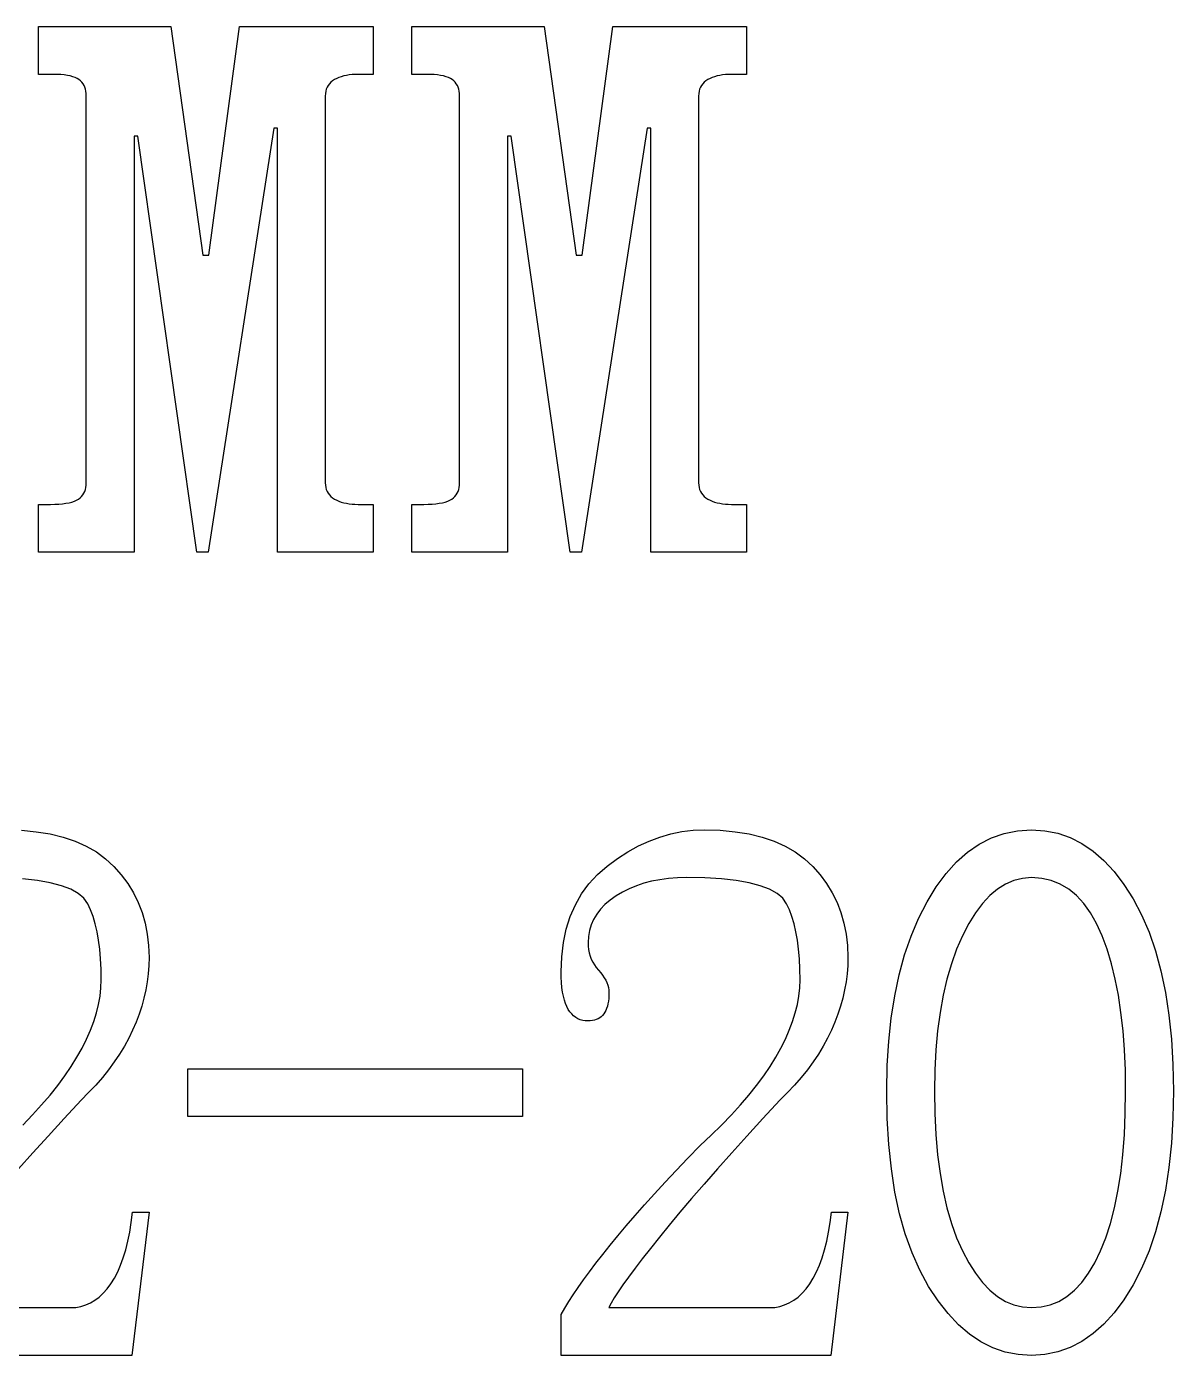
# Model space of a CAD drawing. Extents: x -210 to 210, y -160 to 160.
# Drawn here: x -154.8 to -147.3, y -139.93 to -131.23 of the extents above; entities that cross this region are included whole.
import ezdxf

# ---------------------------------------------------------------- set-up
doc = ezdxf.new("R2010")
doc.units = 0
doc.header["$MEASUREMENT"] = 0
doc.layers.get('0').update_dxf_attribs({"linetype": 'CONTINUOUS'})

msp = doc.modelspace()

# ---------------------------------------------------------------- linework, layer by layer
for points in [[(-152.845947, -134.217578), (-152.845146, -134.233389), (-152.845146, -134.233389), (-152.842891, -134.248193), (-152.842891, -134.248193), (-152.839111, -134.262051), (-152.839111, -134.262051), (-152.833877, -134.274971), (-152.833877, -134.274971), (-152.8271, -134.286895), (-152.8271, -134.286895), (-152.818779, -134.297861), (-152.818779, -134.297861), (-152.808975, -134.307881), (-152.808975, -134.307881), (-152.797686, -134.316904), (-152.797686, -134.316904), (-152.784902, -134.325), (-152.784902, -134.325), (-152.770938, -134.332178), (-152.770938, -134.332178), (-152.756152, -134.338496), (-152.756152, -134.338496), (-152.740654, -134.343994), (-152.740654, -134.343994), (-152.724355, -134.348613), (-152.724355, -134.348613), (-152.707275, -134.352412), (-152.707275, -134.352412), (-152.689395, -134.355381), (-152.689395, -134.355381), (-152.670723, -134.3575), (-152.670723, -134.3575), (-152.651309, -134.35875), (-152.651309, -134.35875), (-152.631104, -134.359199), (-152.631104, -134.359199), (-152.533457, -134.359199), (-152.533457, -134.359199), (-152.533457, -134.671689), (-152.533457, -134.671689), (-153.158457, -134.671689), (-153.158457, -134.671689), (-153.158457, -134.359199), (-153.158457, -134.359199), (-153.158457, -134.358721), (-153.158457, -134.358721), (-153.158457, -134.357363), (-153.158457, -134.357363), (-153.158457, -134.355098), (-153.158457, -134.355098), (-153.158457, -134.351943), (-153.158457, -134.351943), (-153.158457, -134.347891), (-153.158457, -134.347891), (-153.158457, -134.342891), (-153.158457, -134.342891), (-153.158457, -134.337012), (-153.158457, -134.337012), (-153.158457, -134.330215), (-153.158457, -134.330215), (-153.158457, -134.322559), (-153.158457, -134.322559), (-153.158457, -134.314014), (-153.158457, -134.314014), (-153.158457, -134.304707), (-153.158457, -134.304707), (-153.158457, -134.294609), (-153.158457, -134.294609), (-153.158457, -134.283721), (-153.158457, -134.283721), (-153.158457, -134.272051), (-153.158457, -134.272051), (-153.158457, -134.259629), (-153.158457, -134.259629), (-153.158457, -134.246396), (-153.158457, -134.246396), (-153.158457, -134.232383), (-153.158457, -134.232383), (-153.158457, -134.217578), (-153.158457, -134.217578), (-153.158457, -131.898252), (-153.158457, -131.898252), (-153.182861, -131.898252), (-153.182861, -131.898252), (-153.612559, -134.671689), (-153.612559, -134.671689), (-153.685791, -134.671689), (-153.685791, -134.671689), (-154.071523, -131.951943), (-154.071523, -131.951943), (-154.095947, -131.951943), (-154.095947, -131.951943), (-154.095947, -134.217578), (-154.095947, -134.217578), (-154.095947, -134.232383), (-154.095947, -134.232383), (-154.095947, -134.246396), (-154.095947, -134.246396), (-154.095947, -134.259629), (-154.095947, -134.259629), (-154.095947, -134.272051), (-154.095947, -134.272051), (-154.095947, -134.283721), (-154.095947, -134.283721), (-154.095947, -134.294609), (-154.095947, -134.294609), (-154.095947, -134.304707), (-154.095947, -134.304707), (-154.095947, -134.314014), (-154.095947, -134.314014), (-154.095947, -134.322559), (-154.095947, -134.322559), (-154.095947, -134.330215), (-154.095947, -134.330215), (-154.095947, -134.337012), (-154.095947, -134.337012), (-154.095947, -134.342891), (-154.095947, -134.342891), (-154.095947, -134.347891), (-154.095947, -134.347891), (-154.095947, -134.351943), (-154.095947, -134.351943), (-154.095947, -134.355098), (-154.095947, -134.355098), (-154.095947, -134.357363), (-154.095947, -134.357363), (-154.095947, -134.358721), (-154.095947, -134.358721), (-154.095947, -134.359199), (-154.095947, -134.359199), (-154.095947, -134.671689), (-154.095947, -134.671689), (-154.720947, -134.671689), (-154.720947, -134.671689), (-154.720947, -134.359199), (-154.720947, -134.359199), (-154.642822, -134.359199), (-154.642822, -134.359199), (-154.614492, -134.35875), (-154.614492, -134.35875), (-154.588193, -134.3575), (-154.588193, -134.3575), (-154.563848, -134.355381), (-154.563848, -134.355381), (-154.541504, -134.352412), (-154.541504, -134.352412), (-154.521201, -134.348613), (-154.521201, -134.348613), (-154.502813, -134.343994), (-154.502813, -134.343994), (-154.486436, -134.338496), (-154.486436, -134.338496), (-154.472051, -134.332178), (-154.472051, -134.332178), (-154.459717, -134.325), (-154.459717, -134.325), (-154.448926, -134.316904), (-154.448926, -134.316904), (-154.439453, -134.307881), (-154.439453, -134.307881), (-154.431221, -134.297861), (-154.431221, -134.297861), (-154.424248, -134.286895), (-154.424248, -134.286895), (-154.418574, -134.274971), (-154.418574, -134.274971), (-154.414121, -134.262051), (-154.414121, -134.262051), (-154.410947, -134.248193), (-154.410947, -134.248193), (-154.409063, -134.233389), (-154.409063, -134.233389), (-154.408457, -134.217578), (-154.408457, -134.217578), (-154.408457, -131.688281), (-154.408457, -131.688281), (-154.409004, -131.67249), (-154.409004, -131.67249), (-154.41082, -131.657646), (-154.41082, -131.657646), (-154.413809, -131.643789), (-154.413809, -131.643789), (-154.418096, -131.630879), (-154.418096, -131.630879), (-154.423447, -131.618945), (-154.423447, -131.618945), (-154.430117, -131.607979), (-154.430117, -131.607979), (-154.437988, -131.597979), (-154.437988, -131.597979), (-154.447002, -131.588926), (-154.447002, -131.588926), (-154.457285, -131.580859), (-154.457285, -131.580859), (-154.468936, -131.573682), (-154.468936, -131.573682), (-154.482305, -131.567363), (-154.482305, -131.567363), (-154.497383, -131.561865), (-154.497383, -131.561865), (-154.51415, -131.557227), (-154.51415, -131.557227), (-154.532598, -131.553428), (-154.532598, -131.553428), (-154.552744, -131.550488), (-154.552744, -131.550488), (-154.5746, -131.548359), (-154.5746, -131.548359), (-154.598008, -131.54709), (-154.598008, -131.54709), (-154.623301, -131.546689), (-154.623301, -131.546689), (-154.720947, -131.546689), (-154.720947, -131.546689), (-154.720947, -131.23418), (-154.720947, -131.23418), (-153.856699, -131.23418), (-153.856699, -131.23418), (-153.646738, -132.728311), (-153.646738, -132.728311), (-153.607686, -132.728311), (-153.607686, -132.728311), (-153.40748, -131.23418), (-153.40748, -131.23418), (-152.533457, -131.23418), (-152.533457, -131.23418), (-152.533457, -131.546689), (-152.533457, -131.546689), (-152.631104, -131.546689), (-152.631104, -131.546689), (-152.651309, -131.54709), (-152.651309, -131.54709), (-152.670723, -131.548359), (-152.670723, -131.548359), (-152.689395, -131.550488), (-152.689395, -131.550488), (-152.707275, -131.553428), (-152.707275, -131.553428), (-152.724355, -131.557227), (-152.724355, -131.557227), (-152.740654, -131.561865), (-152.740654, -131.561865), (-152.756152, -131.567363), (-152.756152, -131.567363), (-152.770938, -131.573682), (-152.770938, -131.573682), (-152.784902, -131.580859), (-152.784902, -131.580859), (-152.797686, -131.588926), (-152.797686, -131.588926), (-152.808975, -131.597979), (-152.808975, -131.597979), (-152.818779, -131.607979), (-152.818779, -131.607979), (-152.8271, -131.618945), (-152.8271, -131.618945), (-152.833877, -131.630879), (-152.833877, -131.630879), (-152.839111, -131.643789), (-152.839111, -131.643789), (-152.842891, -131.657646), (-152.842891, -131.657646), (-152.845146, -131.67249), (-152.845146, -131.67249), (-152.845947, -131.688281), (-152.845947, -131.688281), (-152.845947, -134.217578)], [(-150.404395, -134.217578), (-150.403691, -134.233389), (-150.403691, -134.233389), (-150.401387, -134.248193), (-150.401387, -134.248193), (-150.397646, -134.262051), (-150.397646, -134.262051), (-150.392324, -134.274971), (-150.392324, -134.274971), (-150.385557, -134.286895), (-150.385557, -134.286895), (-150.377314, -134.297861), (-150.377314, -134.297861), (-150.36748, -134.307881), (-150.36748, -134.307881), (-150.356201, -134.316904), (-150.356201, -134.316904), (-150.343369, -134.325), (-150.343369, -134.325), (-150.329395, -134.332178), (-150.329395, -134.332178), (-150.314707, -134.338496), (-150.314707, -134.338496), (-150.299209, -134.343994), (-150.299209, -134.343994), (-150.282813, -134.348613), (-150.282813, -134.348613), (-150.265752, -134.352412), (-150.265752, -134.352412), (-150.247949, -134.355381), (-150.247949, -134.355381), (-150.229248, -134.3575), (-150.229248, -134.3575), (-150.209785, -134.35875), (-150.209785, -134.35875), (-150.189561, -134.359199), (-150.189561, -134.359199), (-150.091904, -134.359199), (-150.091904, -134.359199), (-150.091904, -134.671689), (-150.091904, -134.671689), (-150.716904, -134.671689), (-150.716904, -134.671689), (-150.716904, -134.359199), (-150.716904, -134.359199), (-150.716904, -134.358721), (-150.716904, -134.358721), (-150.716904, -134.357363), (-150.716904, -134.357363), (-150.716904, -134.355098), (-150.716904, -134.355098), (-150.716904, -134.351943), (-150.716904, -134.351943), (-150.716904, -134.347891), (-150.716904, -134.347891), (-150.716904, -134.342891), (-150.716904, -134.342891), (-150.716904, -134.337012), (-150.716904, -134.337012), (-150.716904, -134.330215), (-150.716904, -134.330215), (-150.716904, -134.322559), (-150.716904, -134.322559), (-150.716904, -134.314014), (-150.716904, -134.314014), (-150.716904, -134.304707), (-150.716904, -134.304707), (-150.716904, -134.294609), (-150.716904, -134.294609), (-150.716904, -134.283721), (-150.716904, -134.283721), (-150.716904, -134.272051), (-150.716904, -134.272051), (-150.716904, -134.259629), (-150.716904, -134.259629), (-150.716904, -134.246396), (-150.716904, -134.246396), (-150.716904, -134.232383), (-150.716904, -134.232383), (-150.716904, -134.217578), (-150.716904, -134.217578), (-150.716904, -131.898252), (-150.716904, -131.898252), (-150.741328, -131.898252), (-150.741328, -131.898252), (-151.171016, -134.671689), (-151.171016, -134.671689), (-151.244248, -134.671689), (-151.244248, -134.671689), (-151.63, -131.951943), (-151.63, -131.951943), (-151.654404, -131.951943), (-151.654404, -131.951943), (-151.654404, -134.217578), (-151.654404, -134.217578), (-151.654404, -134.232383), (-151.654404, -134.232383), (-151.654404, -134.246396), (-151.654404, -134.246396), (-151.654404, -134.259629), (-151.654404, -134.259629), (-151.654404, -134.272051), (-151.654404, -134.272051), (-151.654404, -134.283721), (-151.654404, -134.283721), (-151.654404, -134.294609), (-151.654404, -134.294609), (-151.654404, -134.304707), (-151.654404, -134.304707), (-151.654404, -134.314014), (-151.654404, -134.314014), (-151.654404, -134.322559), (-151.654404, -134.322559), (-151.654404, -134.330215), (-151.654404, -134.330215), (-151.654404, -134.337012), (-151.654404, -134.337012), (-151.654404, -134.342891), (-151.654404, -134.342891), (-151.654404, -134.347891), (-151.654404, -134.347891), (-151.654404, -134.351943), (-151.654404, -134.351943), (-151.654404, -134.355098), (-151.654404, -134.355098), (-151.654404, -134.357363), (-151.654404, -134.357363), (-151.654404, -134.358721), (-151.654404, -134.358721), (-151.654404, -134.359199), (-151.654404, -134.359199), (-151.654404, -134.671689), (-151.654404, -134.671689), (-152.279404, -134.671689), (-152.279404, -134.671689), (-152.279404, -134.359199), (-152.279404, -134.359199), (-152.201279, -134.359199), (-152.201279, -134.359199), (-152.172979, -134.35875), (-152.172979, -134.35875), (-152.14668, -134.3575), (-152.14668, -134.3575), (-152.122305, -134.355381), (-152.122305, -134.355381), (-152.100029, -134.352412), (-152.100029, -134.352412), (-152.079658, -134.348613), (-152.079658, -134.348613), (-152.061279, -134.343994), (-152.061279, -134.343994), (-152.044922, -134.338496), (-152.044922, -134.338496), (-152.030586, -134.332178), (-152.030586, -134.332178), (-152.018193, -134.325), (-152.018193, -134.325), (-152.007441, -134.316904), (-152.007441, -134.316904), (-151.997939, -134.307881), (-151.997939, -134.307881), (-151.989688, -134.297861), (-151.989688, -134.297861), (-151.982725, -134.286895), (-151.982725, -134.286895), (-151.977051, -134.274971), (-151.977051, -134.274971), (-151.972607, -134.262051), (-151.972607, -134.262051), (-151.969492, -134.248193), (-151.969492, -134.248193), (-151.967529, -134.233389), (-151.967529, -134.233389), (-151.966904, -134.217578), (-151.966904, -134.217578), (-151.966904, -131.688281), (-151.966904, -131.688281), (-151.967529, -131.67249), (-151.967529, -131.67249), (-151.969355, -131.657646), (-151.969355, -131.657646), (-151.972354, -131.643789), (-151.972354, -131.643789), (-151.976553, -131.630879), (-151.976553, -131.630879), (-151.981992, -131.618945), (-151.981992, -131.618945), (-151.988652, -131.607979), (-151.988652, -131.607979), (-151.996475, -131.597979), (-151.996475, -131.597979), (-152.005498, -131.588926), (-152.005498, -131.588926), (-152.015742, -131.580859), (-152.015742, -131.580859), (-152.027471, -131.573682), (-152.027471, -131.573682), (-152.04082, -131.567363), (-152.04082, -131.567363), (-152.055908, -131.561865), (-152.055908, -131.561865), (-152.072637, -131.557227), (-152.072637, -131.557227), (-152.091055, -131.553428), (-152.091055, -131.553428), (-152.111221, -131.550488), (-152.111221, -131.550488), (-152.133066, -131.548359), (-152.133066, -131.548359), (-152.156543, -131.54709), (-152.156543, -131.54709), (-152.181748, -131.546689), (-152.181748, -131.546689), (-152.279404, -131.546689), (-152.279404, -131.546689), (-152.279404, -131.23418), (-152.279404, -131.23418), (-151.415156, -131.23418), (-151.415156, -131.23418), (-151.205195, -132.728311), (-151.205195, -132.728311), (-151.166123, -132.728311), (-151.166123, -132.728311), (-150.965947, -131.23418), (-150.965947, -131.23418), (-150.091904, -131.23418), (-150.091904, -131.23418), (-150.091904, -131.546689), (-150.091904, -131.546689), (-150.189561, -131.546689), (-150.189561, -131.546689), (-150.209785, -131.54709), (-150.209785, -131.54709), (-150.229248, -131.548359), (-150.229248, -131.548359), (-150.247949, -131.550488), (-150.247949, -131.550488), (-150.265752, -131.553428), (-150.265752, -131.553428), (-150.282813, -131.557227), (-150.282813, -131.557227), (-150.299209, -131.561865), (-150.299209, -131.561865), (-150.314707, -131.567363), (-150.314707, -131.567363), (-150.329395, -131.573682), (-150.329395, -131.573682), (-150.343369, -131.580859), (-150.343369, -131.580859), (-150.356201, -131.588926), (-150.356201, -131.588926), (-150.36748, -131.597979), (-150.36748, -131.597979), (-150.377314, -131.607979), (-150.377314, -131.607979), (-150.385557, -131.618945), (-150.385557, -131.618945), (-150.392324, -131.630879), (-150.392324, -131.630879), (-150.397646, -131.643789), (-150.397646, -131.643789), (-150.401387, -131.657646), (-150.401387, -131.657646), (-150.403691, -131.67249), (-150.403691, -131.67249), (-150.404395, -131.688281), (-150.404395, -131.688281), (-150.404395, -134.217578)], [(-154.832588, -136.491104), (-154.735479, -136.49999), (-154.735479, -136.49999), (-154.644521, -136.514756), (-154.644521, -136.514756), (-154.559688, -136.535439), (-154.559688, -136.535439), (-154.481006, -136.562002), (-154.481006, -136.562002), (-154.408496, -136.594502), (-154.408496, -136.594502), (-154.342178, -136.6329), (-154.342178, -136.6329), (-154.281914, -136.677217), (-154.281914, -136.677217), (-154.227852, -136.727441), (-154.227852, -136.727441), (-154.179688, -136.782051), (-154.179688, -136.782051), (-154.137197, -136.839551), (-154.137197, -136.839551), (-154.100342, -136.89998), (-154.100342, -136.89998), (-154.069219, -136.963262), (-154.069219, -136.963262), (-154.043701, -137.029443), (-154.043701, -137.029443), (-154.023887, -137.098525), (-154.023887, -137.098525), (-154.009697, -137.170498), (-154.009697, -137.170498), (-154.001221, -137.245361), (-154.001221, -137.245361), (-153.99835, -137.323145), (-153.99835, -137.323145), (-153.999697, -137.37626), (-153.999697, -137.37626), (-154.003652, -137.429355), (-154.003652, -137.429355), (-154.010254, -137.482363), (-154.010254, -137.482363), (-154.01959, -137.535322), (-154.01959, -137.535322), (-154.031504, -137.588232), (-154.031504, -137.588232), (-154.046074, -137.641055), (-154.046074, -137.641055), (-154.063359, -137.693848), (-154.063359, -137.693848), (-154.083252, -137.746553), (-154.083252, -137.746553), (-154.105752, -137.799199), (-154.105752, -137.799199), (-154.131143, -137.851621), (-154.131143, -137.851621), (-154.159541, -137.903613), (-154.159541, -137.903613), (-154.190908, -137.955186), (-154.190908, -137.955186), (-154.225352, -138.006348), (-154.225352, -138.006348), (-154.262813, -138.057051), (-154.262813, -138.057051), (-154.303223, -138.107363), (-154.303223, -138.107363), (-154.346738, -138.157246), (-154.346738, -138.157246), (-154.393193, -138.206719), (-154.393193, -138.206719), (-154.442686, -138.255742), (-154.442686, -138.255742), (-154.55373, -138.375801), (-154.55373, -138.375801), (-154.658887, -138.490723), (-154.658887, -138.490723), (-154.758184, -138.600518), (-154.758184, -138.600518), (-154.851611, -138.705195)], [(-149.740352, -137.469619), (-149.741455, -137.398857), (-149.741455, -137.398857), (-149.744688, -137.331934), (-149.744688, -137.331934), (-149.750117, -137.268887), (-149.750117, -137.268887), (-149.757686, -137.209688), (-149.757686, -137.209688), (-149.767471, -137.154355), (-149.767471, -137.154355), (-149.779395, -137.102861), (-149.779395, -137.102861), (-149.793506, -137.055234), (-149.793506, -137.055234), (-149.809805, -137.011484), (-149.809805, -137.011484), (-149.828252, -136.971582), (-149.828252, -136.971582), (-149.853711, -136.935693), (-149.853711, -136.935693), (-149.890918, -136.904043), (-149.890918, -136.904043), (-149.94, -136.876611), (-149.94, -136.876611), (-150.000859, -136.853428), (-150.000859, -136.853428), (-150.073604, -136.834414), (-150.073604, -136.834414), (-150.158105, -136.819648), (-150.158105, -136.819648), (-150.254443, -136.809092), (-150.254443, -136.809092), (-150.362549, -136.802773), (-150.362549, -136.802773), (-150.48252, -136.800674), (-150.48252, -136.800674), (-150.543213, -136.802148), (-150.543213, -136.802148), (-150.601563, -136.806582), (-150.601563, -136.806582), (-150.657471, -136.813984), (-150.657471, -136.813984), (-150.711123, -136.824307), (-150.711123, -136.824307), (-150.762393, -136.837598), (-150.762393, -136.837598), (-150.811289, -136.853818), (-150.811289, -136.853818), (-150.8579, -136.873047), (-150.8579, -136.873047), (-150.902109, -136.895195), (-150.902109, -136.895195), (-150.943984, -136.920303), (-150.943984, -136.920303), (-150.982422, -136.947695), (-150.982422, -136.947695), (-151.016299, -136.976699), (-151.016299, -136.976699), (-151.045654, -137.007383), (-151.045654, -137.007383), (-151.070566, -137.039648), (-151.070566, -137.039648), (-151.090879, -137.073564), (-151.090879, -137.073564), (-151.106689, -137.109102), (-151.106689, -137.109102), (-151.118057, -137.14626), (-151.118057, -137.14626), (-151.124805, -137.185068), (-151.124805, -137.185068), (-151.127051, -137.225498), (-151.127051, -137.225498), (-151.126221, -137.248916), (-151.126221, -137.248916), (-151.123643, -137.271523), (-151.123643, -137.271523), (-151.119512, -137.293281), (-151.119512, -137.293281), (-151.113584, -137.314199), (-151.113584, -137.314199), (-151.105957, -137.334287), (-151.105957, -137.334287), (-151.096689, -137.353506), (-151.096689, -137.353506), (-151.085693, -137.371885), (-151.085693, -137.371885), (-151.073057, -137.389434), (-151.073057, -137.389434), (-151.058721, -137.406143), (-151.058721, -137.406143), (-151.044385, -137.422412), (-151.044385, -137.422412), (-151.031729, -137.438682), (-151.031729, -137.438682), (-151.020752, -137.45499), (-151.020752, -137.45499), (-151.011484, -137.47124), (-151.011484, -137.47124), (-151.003848, -137.48752), (-151.003848, -137.48752), (-150.997939, -137.503799), (-150.997939, -137.503799), (-150.993721, -137.520078), (-150.993721, -137.520078), (-150.991221, -137.536348), (-150.991221, -137.536348), (-150.990352, -137.552617), (-150.990352, -137.552617), (-150.990781, -137.572646), (-150.990781, -137.572646), (-150.99207, -137.591553), (-150.99207, -137.591553), (-150.994141, -137.609307), (-150.994141, -137.609307), (-150.997061, -137.625918), (-150.997061, -137.625918), (-151.000918, -137.641387), (-151.000918, -137.641387), (-151.005566, -137.655703), (-151.005566, -137.655703), (-151.011045, -137.668896), (-151.011045, -137.668896), (-151.017324, -137.680898), (-151.017324, -137.680898), (-151.024521, -137.691777), (-151.024521, -137.691777), (-151.03252, -137.701523), (-151.03252, -137.701523), (-151.041387, -137.710107), (-151.041387, -137.710107), (-151.051152, -137.717559), (-151.051152, -137.717559), (-151.061641, -137.723848), (-151.061641, -137.723848), (-151.073057, -137.729004), (-151.073057, -137.729004), (-151.085313, -137.733008), (-151.085313, -137.733008), (-151.098389, -137.735859), (-151.098389, -137.735859), (-151.112305, -137.737598), (-151.112305, -137.737598), (-151.127051, -137.738184), (-151.127051, -137.738184), (-151.145088, -137.737246), (-151.145088, -137.737246), (-151.162178, -137.734443), (-151.162178, -137.734443), (-151.17835, -137.729766), (-151.17835, -137.729766), (-151.193604, -137.723223), (-151.193604, -137.723223), (-151.207998, -137.714814), (-151.207998, -137.714814), (-151.221436, -137.704521), (-151.221436, -137.704521), (-151.234004, -137.692373), (-151.234004, -137.692373), (-151.245713, -137.678389), (-151.245713, -137.678389), (-151.256484, -137.66248), (-151.256484, -137.66248), (-151.26625, -137.644512), (-151.26625, -137.644512), (-151.274785, -137.624141), (-151.274785, -137.624141), (-151.282217, -137.601445), (-151.282217, -137.601445), (-151.288584, -137.576396), (-151.288584, -137.576396), (-151.293691, -137.549014), (-151.293691, -137.549014), (-151.297734, -137.519258), (-151.297734, -137.519258), (-151.300518, -137.487139), (-151.300518, -137.487139), (-151.302246, -137.452695), (-151.302246, -137.452695), (-151.302842, -137.415898), (-151.302842, -137.415898), (-151.299121, -137.317686), (-151.299121, -137.317686), (-151.288018, -137.224805), (-151.288018, -137.224805), (-151.269482, -137.137305), (-151.269482, -137.137305), (-151.243525, -137.055176), (-151.243525, -137.055176), (-151.210205, -136.978398), (-151.210205, -136.978398), (-151.169375, -136.907012), (-151.169375, -136.907012), (-151.121211, -136.840986), (-151.121211, -136.840986), (-151.065547, -136.780303), (-151.065547, -136.780303), (-151.002559, -136.72499), (-151.002559, -136.72499), (-150.935371, -136.675303), (-150.935371, -136.675303), (-150.867314, -136.631445), (-150.867314, -136.631445), (-150.798271, -136.593398), (-150.798271, -136.593398), (-150.728408, -136.56126), (-150.728408, -136.56126), (-150.657598, -136.534941), (-150.657598, -136.534941), (-150.585879, -136.514482), (-150.585879, -136.514482), (-150.513311, -136.499863), (-150.513311, -136.499863), (-150.439756, -136.491104), (-150.439756, -136.491104), (-150.365352, -136.488184), (-150.365352, -136.488184), (-150.2621, -136.491104), (-150.2621, -136.491104), (-150.16499, -136.49999), (-150.16499, -136.49999), (-150.073975, -136.514756), (-150.073975, -136.514756), (-149.989199, -136.535439), (-149.989199, -136.535439), (-149.910527, -136.562002), (-149.910527, -136.562002), (-149.837998, -136.594502), (-149.837998, -136.594502), (-149.771602, -136.6329), (-149.771602, -136.6329), (-149.711416, -136.677217), (-149.711416, -136.677217), (-149.657354, -136.727441), (-149.657354, -136.727441), (-149.609189, -136.782051), (-149.609189, -136.782051), (-149.56665, -136.839551), (-149.56665, -136.839551), (-149.529844, -136.89998), (-149.529844, -136.89998), (-149.498652, -136.963262), (-149.498652, -136.963262), (-149.473203, -137.029443), (-149.473203, -137.029443), (-149.453389, -137.098525), (-149.453389, -137.098525), (-149.439199, -137.170498), (-149.439199, -137.170498), (-149.430645, -137.245361), (-149.430645, -137.245361), (-149.427842, -137.323145), (-149.427842, -137.323145), (-149.429199, -137.37626), (-149.429199, -137.37626), (-149.433154, -137.429355), (-149.433154, -137.429355), (-149.439824, -137.482363), (-149.439824, -137.482363), (-149.449092, -137.535322), (-149.449092, -137.535322), (-149.461006, -137.588232), (-149.461006, -137.588232), (-149.475605, -137.641055), (-149.475605, -137.641055), (-149.492803, -137.693848), (-149.492803, -137.693848), (-149.512695, -137.746553), (-149.512695, -137.746553), (-149.535283, -137.799199), (-149.535283, -137.799199), (-149.560645, -137.851621), (-149.560645, -137.851621), (-149.589043, -137.903613), (-149.589043, -137.903613), (-149.620488, -137.955186), (-149.620488, -137.955186), (-149.654893, -138.006348), (-149.654893, -138.006348), (-149.692324, -138.057051), (-149.692324, -138.057051), (-149.732803, -138.107363), (-149.732803, -138.107363), (-149.77625, -138.157246), (-149.77625, -138.157246), (-149.822695, -138.206719), (-149.822695, -138.206719), (-149.872188, -138.255742), (-149.872188, -138.255742), (-149.983223, -138.375801), (-149.983223, -138.375801), (-150.088389, -138.490723), (-150.088389, -138.490723), (-150.187686, -138.600518), (-150.187686, -138.600518), (-150.281113, -138.705195), (-150.281113, -138.705195), (-150.36877, -138.804766), (-150.36877, -138.804766), (-150.450557, -138.899209), (-150.450557, -138.899209), (-150.526494, -138.988496), (-150.526494, -138.988496), (-150.596563, -139.072686), (-150.596563, -139.072686), (-150.660752, -139.151748), (-150.660752, -139.151748), (-150.719355, -139.225439), (-150.719355, -139.225439), (-150.772393, -139.293506), (-150.772393, -139.293506), (-150.82002, -139.356016), (-150.82002, -139.356016), (-150.862109, -139.412891), (-150.862109, -139.412891), (-150.89874, -139.46415), (-150.89874, -139.46415), (-150.929883, -139.509824), (-150.929883, -139.509824), (-150.955498, -139.549863), (-150.955498, -139.549863), (-150.975703, -139.584316), (-150.975703, -139.584316), (-150.990352, -139.613184), (-150.990352, -139.613184), (-149.940547, -139.613184), (-149.940547, -139.613184), (-149.906445, -139.61124), (-149.906445, -139.61124), (-149.873525, -139.605449), (-149.873525, -139.605449), (-149.841797, -139.595811), (-149.841797, -139.595811), (-149.811279, -139.582305), (-149.811279, -139.582305), (-149.781982, -139.564951), (-149.781982, -139.564951), (-149.753896, -139.54374), (-149.753896, -139.54374), (-149.727051, -139.518652), (-149.727051, -139.518652), (-149.701357, -139.489727), (-149.701357, -139.489727), (-149.676875, -139.456914), (-149.676875, -139.456914), (-149.653926, -139.420283), (-149.653926, -139.420283), (-149.632754, -139.379756), (-149.632754, -139.379756), (-149.613398, -139.335391), (-149.613398, -139.335391), (-149.595811, -139.287178), (-149.595811, -139.287178), (-149.580137, -139.235078), (-149.580137, -139.235078), (-149.566143, -139.179141), (-149.566143, -139.179141), (-149.554072, -139.119355), (-149.554072, -139.119355), (-149.54376, -139.055684), (-149.54376, -139.055684), (-149.535283, -138.988184), (-149.535283, -138.988184), (-149.427842, -138.988184), (-149.427842, -138.988184), (-149.540156, -139.925674), (-149.540156, -139.925674), (-151.302842, -139.925674), (-151.302842, -139.925674), (-151.302842, -139.657129), (-151.302842, -139.657129), (-151.2796, -139.616816), (-151.2796, -139.616816), (-151.253301, -139.574053), (-151.253301, -139.574053), (-151.223887, -139.528809), (-151.223887, -139.528809), (-151.191475, -139.481094), (-151.191475, -139.481094), (-151.155879, -139.430898), (-151.155879, -139.430898), (-151.117314, -139.378252), (-151.117314, -139.378252), (-151.075615, -139.323115), (-151.075615, -139.323115), (-151.030879, -139.265518), (-151.030879, -139.265518), (-150.983018, -139.205459), (-150.983018, -139.205459), (-150.931895, -139.14292), (-150.931895, -139.14292), (-150.877197, -139.077891), (-150.877197, -139.077891), (-150.818896, -139.0104), (-150.818896, -139.0104), (-150.75707, -138.940449), (-150.75707, -138.940449), (-150.691699, -138.868018), (-150.691699, -138.868018), (-150.622803, -138.793115), (-150.622803, -138.793115), (-150.550303, -138.715762), (-150.550303, -138.715762), (-150.474238, -138.635918), (-150.474238, -138.635918), (-150.394648, -138.553604), (-150.394648, -138.553604), (-150.321973, -138.485684), (-150.321973, -138.485684), (-150.253711, -138.418691), (-150.253711, -138.418691), (-150.189814, -138.352607), (-150.189814, -138.352607), (-150.130381, -138.287393), (-150.130381, -138.287393), (-150.075313, -138.223125), (-150.075313, -138.223125), (-150.024648, -138.159727), (-150.024648, -138.159727), (-149.978398, -138.097227), (-149.978398, -138.097227), (-149.936523, -138.035654), (-149.936523, -138.035654), (-149.899053, -137.97499), (-149.899053, -137.97499), (-149.865713, -137.915225), (-149.865713, -137.915225), (-149.836377, -137.856348), (-149.836377, -137.856348), (-149.810928, -137.798398), (-149.810928, -137.798398), (-149.789307, -137.741328), (-149.789307, -137.741328), (-149.771738, -137.685176), (-149.771738, -137.685176), (-149.757998, -137.629941), (-149.757998, -137.629941), (-149.748145, -137.575596), (-149.748145, -137.575596), (-149.742305, -137.522148), (-149.742305, -137.522148), (-149.740352, -137.469619)], [(-148.226563, -139.925674), (-148.313984, -139.920098), (-148.313984, -139.920098), (-148.398252, -139.903379), (-148.398252, -139.903379), (-148.479385, -139.875488), (-148.479385, -139.875488), (-148.557441, -139.836445), (-148.557441, -139.836445), (-148.632256, -139.78626), (-148.632256, -139.78626), (-148.703994, -139.724922), (-148.703994, -139.724922), (-148.772578, -139.652441), (-148.772578, -139.652441), (-148.838076, -139.568809), (-148.838076, -139.568809), (-148.900391, -139.474004), (-148.900391, -139.474004), (-148.957822, -139.369023), (-148.957822, -139.369023), (-149.008428, -139.254824), (-149.008428, -139.254824), (-149.052305, -139.131396), (-149.052305, -139.131396), (-149.089482, -138.99875), (-149.089482, -138.99875), (-149.119883, -138.856875), (-149.119883, -138.856875), (-149.143447, -138.705771), (-149.143447, -138.705771), (-149.160352, -138.545479), (-149.160352, -138.545479), (-149.170469, -138.375928), (-149.170469, -138.375928), (-149.173828, -138.197158), (-149.173828, -138.197158), (-149.170605, -138.030459), (-149.170605, -138.030459), (-149.16082, -137.871025), (-149.16082, -137.871025), (-149.144512, -137.718887), (-149.144512, -137.718887), (-149.121758, -137.574072), (-149.121758, -137.574072), (-149.09248, -137.436553), (-149.09248, -137.436553), (-149.056641, -137.306299), (-149.056641, -137.306299), (-149.014355, -137.18335), (-149.014355, -137.18335), (-148.965508, -137.067725), (-148.965508, -137.067725), (-148.910146, -136.959355), (-148.910146, -136.959355), (-148.849678, -136.860479), (-148.849678, -136.860479), (-148.785273, -136.773203), (-148.785273, -136.773203), (-148.717041, -136.697578), (-148.717041, -136.697578), (-148.64498, -136.633604), (-148.64498, -136.633604), (-148.568975, -136.58124), (-148.568975, -136.58124), (-148.48915, -136.540518), (-148.48915, -136.540518), (-148.405508, -136.511445), (-148.405508, -136.511445), (-148.317988, -136.493994), (-148.317988, -136.493994), (-148.226563, -136.488184), (-148.226563, -136.488184), (-148.139287, -136.49376), (-148.139287, -136.49376), (-148.05542, -136.510479), (-148.05542, -136.510479), (-147.974863, -136.538359), (-147.974863, -136.538359), (-147.897705, -136.577383), (-147.897705, -136.577383), (-147.823916, -136.627559), (-147.823916, -136.627559), (-147.753477, -136.688906), (-147.753477, -136.688906), (-147.686484, -136.761396), (-147.686484, -136.761396), (-147.622793, -136.84502), (-147.622793, -136.84502), (-147.5625, -136.939824), (-147.5625, -136.939824), (-147.507207, -137.044561), (-147.507207, -137.044561), (-147.458379, -137.158066), (-147.458379, -137.158066), (-147.416006, -137.280283), (-147.416006, -137.280283), (-147.380244, -137.41124), (-147.380244, -137.41124), (-147.350947, -137.550918), (-147.350947, -137.550918), (-147.328125, -137.699365), (-147.328125, -137.699365), (-147.311895, -137.856563), (-147.311895, -137.856563), (-147.302119, -138.0225), (-147.302119, -138.0225), (-147.298809, -138.197158), (-147.298809, -138.197158), (-147.302119, -138.371943), (-147.302119, -138.371943), (-147.311895, -138.538223), (-147.311895, -138.538223), (-147.328125, -138.696016), (-147.328125, -138.696016), (-147.350947, -138.845313), (-147.350947, -138.845313), (-147.380244, -138.986084), (-147.380244, -138.986084), (-147.416006, -139.118369), (-147.416006, -139.118369), (-147.458379, -139.242188), (-147.458379, -139.242188), (-147.507207, -139.357432), (-147.507207, -139.357432), (-147.5625, -139.464248), (-147.5625, -139.464248), (-147.622793, -139.561104), (-147.622793, -139.561104), (-147.686484, -139.646543), (-147.686484, -139.646543), (-147.753477, -139.720605), (-147.753477, -139.720605), (-147.823916, -139.783262), (-147.823916, -139.783262), (-147.897705, -139.834521), (-147.897705, -139.834521), (-147.974863, -139.874395), (-147.974863, -139.874395), (-148.05542, -139.902891), (-148.05542, -139.902891), (-148.139287, -139.92), (-148.139287, -139.92), (-148.226563, -139.925674)], [(-148.226563, -136.800674), (-148.285225, -136.805381), (-148.285225, -136.805381), (-148.341748, -136.819482), (-148.341748, -136.819482), (-148.396104, -136.842998), (-148.396104, -136.842998), (-148.448418, -136.875898), (-148.448418, -136.875898), (-148.498594, -136.918213), (-148.498594, -136.918213), (-148.546699, -136.969941), (-148.546699, -136.969941), (-148.592646, -137.031064), (-148.592646, -137.031064), (-148.636475, -137.101572), (-148.636475, -137.101572), (-148.678213, -137.181523), (-148.678213, -137.181523), (-148.716689, -137.269307), (-148.716689, -137.269307), (-148.750605, -137.36334), (-148.750605, -137.36334), (-148.779971, -137.463643), (-148.779971, -137.463643), (-148.804814, -137.570215), (-148.804814, -137.570215), (-148.825186, -137.683096), (-148.825186, -137.683096), (-148.840996, -137.802188), (-148.840996, -137.802188), (-148.852305, -137.927607), (-148.852305, -137.927607), (-148.859111, -138.059248), (-148.859111, -138.059248), (-148.861318, -138.197158), (-148.861318, -138.197158), (-148.859111, -138.343154), (-148.859111, -138.343154), (-148.852305, -138.481689), (-148.852305, -138.481689), (-148.840996, -138.612744), (-148.840996, -138.612744), (-148.825186, -138.736309), (-148.825186, -138.736309), (-148.804814, -138.852422), (-148.804814, -138.852422), (-148.779971, -138.961045), (-148.779971, -138.961045), (-148.750605, -139.062197), (-148.750605, -139.062197), (-148.716689, -139.155879), (-148.716689, -139.155879), (-148.678213, -139.24208), (-148.678213, -139.24208), (-148.636475, -139.31999), (-148.636475, -139.31999), (-148.592646, -139.388691), (-148.592646, -139.388691), (-148.546699, -139.448252), (-148.546699, -139.448252), (-148.498594, -139.498623), (-148.498594, -139.498623), (-148.448418, -139.539854), (-148.448418, -139.539854), (-148.396104, -139.571924), (-148.396104, -139.571924), (-148.341748, -139.594854), (-148.341748, -139.594854), (-148.285225, -139.608574), (-148.285225, -139.608574), (-148.226563, -139.613184), (-148.226563, -139.613184), (-148.164121, -139.608574), (-148.164121, -139.608574), (-148.104746, -139.594854), (-148.104746, -139.594854), (-148.048359, -139.571924), (-148.048359, -139.571924), (-147.995117, -139.539854), (-147.995117, -139.539854), (-147.944941, -139.498623), (-147.944941, -139.498623), (-147.897822, -139.448252), (-147.897822, -139.448252), (-147.85376, -139.388691), (-147.85376, -139.388691), (-147.812803, -139.31999), (-147.812803, -139.31999), (-147.774902, -139.24208), (-147.774902, -139.24208), (-147.740615, -139.155879), (-147.740615, -139.155879), (-147.710322, -139.062197), (-147.710322, -139.062197), (-147.684082, -138.961045), (-147.684082, -138.961045), (-147.661865, -138.852422), (-147.661865, -138.852422), (-147.643682, -138.736309), (-147.643682, -138.736309), (-147.629512, -138.612744), (-147.629512, -138.612744), (-147.619443, -138.481689), (-147.619443, -138.481689), (-147.613408, -138.343154), (-147.613408, -138.343154), (-147.611318, -138.197158), (-147.611318, -138.197158), (-147.613291, -138.059248), (-147.613291, -138.059248), (-147.618945, -137.927607), (-147.618945, -137.927607), (-147.628428, -137.802188), (-147.628428, -137.802188), (-147.641719, -137.683096), (-147.641719, -137.683096), (-147.658809, -137.570215), (-147.658809, -137.570215), (-147.679688, -137.463643), (-147.679688, -137.463643), (-147.704395, -137.36334), (-147.704395, -137.36334), (-147.7329, -137.269307), (-147.7329, -137.269307), (-147.765146, -137.181523), (-147.765146, -137.181523), (-147.80127, -137.101572), (-147.80127, -137.101572), (-147.841123, -137.031064), (-147.841123, -137.031064), (-147.884756, -136.969941), (-147.884756, -136.969941), (-147.932246, -136.918213), (-147.932246, -136.918213), (-147.983506, -136.875898), (-147.983506, -136.875898), (-148.038584, -136.842998), (-148.038584, -136.842998), (-148.09748, -136.819482), (-148.09748, -136.819482), (-148.160146, -136.805381), (-148.160146, -136.805381), (-148.226563, -136.800674)], [(-154.31085, -137.469619), (-154.311953, -137.398857), (-154.311953, -137.398857), (-154.315186, -137.331934), (-154.315186, -137.331934), (-154.320615, -137.268887), (-154.320615, -137.268887), (-154.328262, -137.209688), (-154.328262, -137.209688), (-154.337998, -137.154355), (-154.337998, -137.154355), (-154.349893, -137.102861), (-154.349893, -137.102861), (-154.364004, -137.055234), (-154.364004, -137.055234), (-154.380303, -137.011484), (-154.380303, -137.011484), (-154.39874, -136.971582), (-154.39874, -136.971582), (-154.424209, -136.935693), (-154.424209, -136.935693), (-154.461416, -136.904043), (-154.461416, -136.904043), (-154.510498, -136.876611), (-154.510498, -136.876611), (-154.571396, -136.853428), (-154.571396, -136.853428), (-154.644102, -136.834414), (-154.644102, -136.834414), (-154.728623, -136.819648), (-154.728623, -136.819648), (-154.824961, -136.809092)], [(-154.824229, -138.418691), (-154.760371, -138.352607), (-154.760371, -138.352607), (-154.700879, -138.287393), (-154.700879, -138.287393), (-154.64582, -138.223125), (-154.64582, -138.223125), (-154.595156, -138.159727), (-154.595156, -138.159727), (-154.548887, -138.097227), (-154.548887, -138.097227), (-154.507012, -138.035654), (-154.507012, -138.035654), (-154.469551, -137.97499), (-154.469551, -137.97499), (-154.436211, -137.915225), (-154.436211, -137.915225), (-154.406865, -137.856348), (-154.406865, -137.856348), (-154.381348, -137.798398), (-154.381348, -137.798398), (-154.359863, -137.741328), (-154.359863, -137.741328), (-154.342178, -137.685176), (-154.342178, -137.685176), (-154.328496, -137.629941), (-154.328496, -137.629941), (-154.31873, -137.575596), (-154.31873, -137.575596), (-154.312803, -137.522148), (-154.312803, -137.522148), (-154.31085, -137.469619)], [(-153.744385, -138.363184), (-153.744385, -138.050674), (-153.744385, -138.050674), (-151.556895, -138.050674), (-151.556895, -138.050674), (-151.556895, -138.363184), (-151.556895, -138.363184), (-153.744385, -138.363184)], [(-155.56085, -139.613184), (-154.511045, -139.613184), (-154.511045, -139.613184), (-154.476943, -139.61124), (-154.476943, -139.61124), (-154.444023, -139.605449), (-154.444023, -139.605449), (-154.412295, -139.595811), (-154.412295, -139.595811), (-154.381855, -139.582305), (-154.381855, -139.582305), (-154.35252, -139.564951), (-154.35252, -139.564951), (-154.324395, -139.54374), (-154.324395, -139.54374), (-154.297549, -139.518652), (-154.297549, -139.518652), (-154.271855, -139.489727), (-154.271855, -139.489727), (-154.247373, -139.456914), (-154.247373, -139.456914), (-154.224424, -139.420283), (-154.224424, -139.420283), (-154.203252, -139.379756), (-154.203252, -139.379756), (-154.183896, -139.335391), (-154.183896, -139.335391), (-154.166387, -139.287178), (-154.166387, -139.287178), (-154.150635, -139.235078), (-154.150635, -139.235078), (-154.136719, -139.179141), (-154.136719, -139.179141), (-154.124561, -139.119355), (-154.124561, -139.119355), (-154.114248, -139.055684), (-154.114248, -139.055684), (-154.105752, -138.988184), (-154.105752, -138.988184), (-153.99835, -138.988184), (-153.99835, -138.988184), (-154.110654, -139.925674), (-154.110654, -139.925674), (-155.87334, -139.925674)]]:
    msp.add_lwpolyline(points)

doc.saveas('drawing.dxf')
